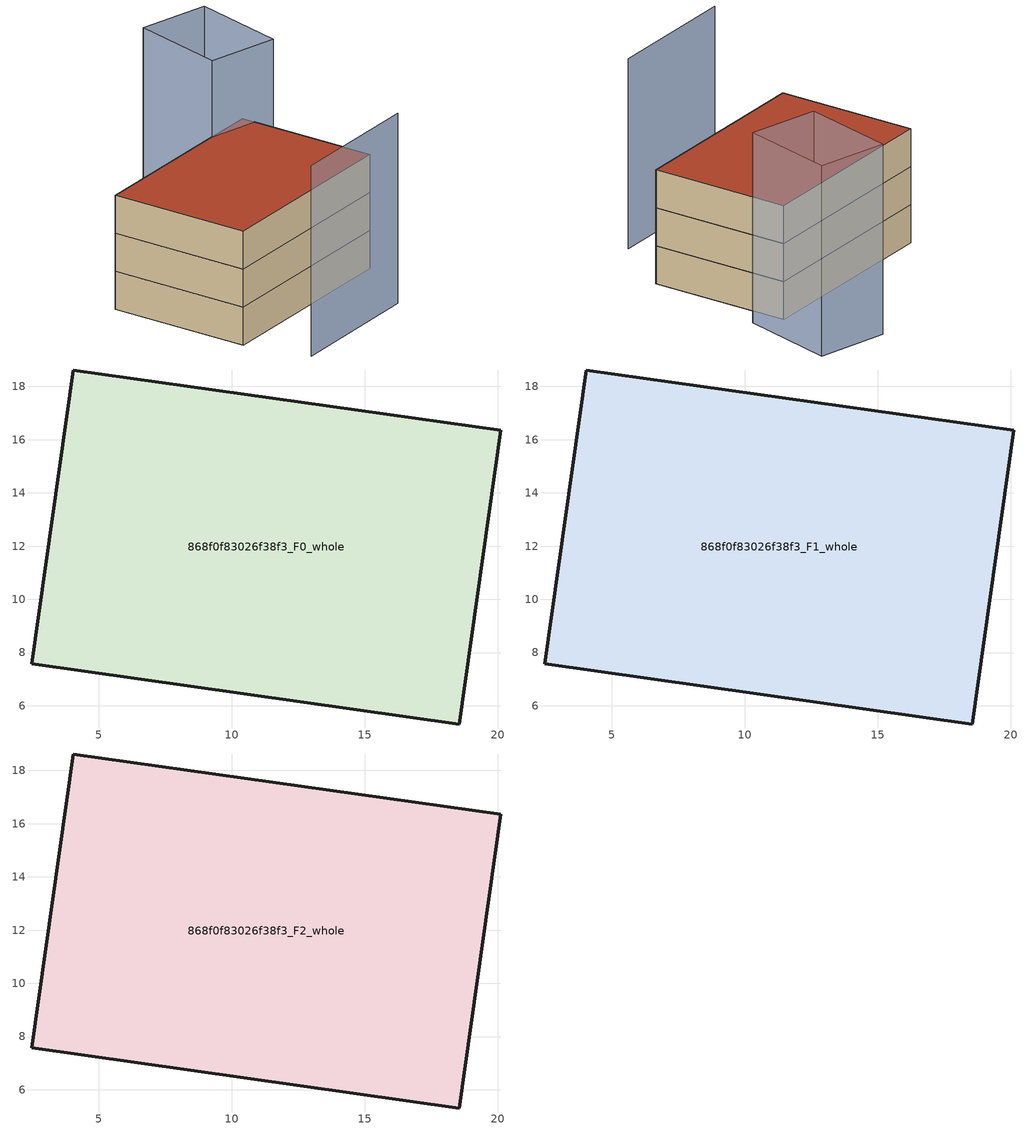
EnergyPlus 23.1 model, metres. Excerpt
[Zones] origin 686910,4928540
868f0f83026f38f3_F0_whole
 floor ground (EU_floor_Construction): 18.56,5.32 20.11,16.35 4.04,18.62 2.47,7.58 z0
 wall outside (EU_wall_Construction): 2.47,7.58 4.04,18.62 20.11,16.35 18.56,5.32 2.47,7.58 z0:3
868f0f83026f38f3_F1_whole
 floor to 868f0f83026f38f3_F0_whole (EU_floor_Construction): 18.55,5.32 20.11,16.35 4.03,18.62 2.47,7.58 z3
 wall outside (EU_wall_Construction): 2.47,7.58 4.04,18.62 20.11,16.35 18.56,5.32 2.47,7.58 z3:6
868f0f83026f38f3_F2_whole
 floor to 868f0f83026f38f3_F1_whole (EU_floor_Construction): 18.55,5.32 20.11,16.35 4.03,18.62 2.47,7.58 z6
 wall outside (EU_wall_Construction): 2.47,7.58 4.04,18.62 20.11,16.35 18.56,5.32 2.47,7.58 z6:9
 roof outside (EU_roof_Construction): 20.11,16.35 18.56,5.32 2.47,7.58 4.04,18.62 z9
shading: 2.96,2.36 13.96,0.83 / 21.62,14.59 16.29,16.85 / 16.29,16.85 19.26,23.86 / 19.26,23.86 24.59,21.59 / 24.59,21.59 21.62,14.59 z0:15
[Building]
EU S2 Campaign: North Axis=0; Terrain=City; Solar Distribution=FullExterior
[Site:Location]
Bologna: Latitude=44.5; Longitude=11.25; Time Zone=1; Elevation=37
[SizingPeriod:WeatherFileDays]
AnnualSizingPeriod: Begin Month=1; Begin Day of Month=1; End Month=12; End Day of Month=31; Day of Week for Start Day=Monday; Use Weather File Daylight Saving Period=No; Use Weather File Rain and Snow Indicators=No
[MATERIAL]
EU_InternalMass_Material: Roughness=MediumRough; Thickness=0.1; Conductivity=1; Density=1800; Specific Heat=900; Thermal Absorptance=0.9; Solar Absorptance=0.7; Visible Absorptance=0.7
[MATERIAL:NOMASS] Roughness=MediumRough; Thermal Absorptance=0.9; Solar Absorptance=0.7; Visible Absorptance=0.7
Name | Thermal Resistance
EU_wall_NoMass | 0.937881
EU_roof_NoMass | 0.548572
EU_floor_NoMass | 0.71348
[CONSTRUCTION]
EU_wall_Construction: EU_wall_NoMass
EU_roof_Construction: EU_roof_NoMass
EU_floor_Construction: EU_floor_NoMass
EU_InternalMass_Construction: EU_InternalMass_Material
[ZONE] Type=1; Multiplier=1; Ceiling Height=autocalculate; Floor Area=autocalculate; Part of Total Floor Area=Yes
Name | Volume
868f0f83026f38f3_F0_whole | 542.961
868f0f83026f38f3_F1_whole; 868f0f83026f38f3_F2_whole | 542.962
[INTERNALMASS] Construction=EU_InternalMass_Construction; Surface Area=180.987
Name | Zone or ZoneList
868f0f83026f38f3_F0_whole_EU_InternalMass | 868f0f83026f38f3_F0_whole
868f0f83026f38f3_F1_whole_EU_InternalMass | 868f0f83026f38f3_F1_whole
868f0f83026f38f3_F2_whole_EU_InternalMass | 868f0f83026f38f3_F2_whole
[OTHEREQUIPMENT] Fuel Type=Electricity; Design Level Calculation Method=Watts/Area; Power per Zone Floor Area=1; Fraction Latent=0; Fraction Radiant=0; Fraction Lost=0; Carbon Dioxide Generation Rate=0; EndUse Subcategory=EU_Step8_InternalGains
Name | Zone or ZoneList or Space or SpaceList | Schedule
EU_Step8_InternalGain_868f0f83026f38f3_F0_whole_f000 | 868f0f83026f38f3_F0_whole | EU_Step8_GainSchedule_868f0f83026f38f3_F0_whole_f000
EU_Step8_InternalGain_868f0f83026f38f3_F1_whole_f000 | 868f0f83026f38f3_F1_whole | EU_Step8_GainSchedule_868f0f83026f38f3_F1_whole_f000
EU_Step8_InternalGain_868f0f83026f38f3_F2_whole_f000 | 868f0f83026f38f3_F2_whole | EU_Step8_GainSchedule_868f0f83026f38f3_F2_whole_f000
[ZONEVENTILATION:DESIGNFLOWRATE] Schedule=EU_AlwaysOn; Design Flow Rate Calculation Method=AirChanges/Hour; Air Changes per Hour=0.687892; Ventilation Type=Natural; Fan Pressure Rise=0; Fan Total Efficiency=1; Constant Term Coefficient=1; Temperature Term Coefficient=0; Velocity Term Coefficient=0; Velocity Squared Term Coefficient=0; Minimum Indoor Temperature=-100; Maximum Indoor Temperature=100; Delta Temperature=-100; Minimum Outdoor Temperature=-100; Maximum Outdoor Temperature=100; Maximum Wind Speed=40
Name | Zone or ZoneList or Space or SpaceList
EU_ConstantAir_868f0f83026f38f3_F0_whole | 868f0f83026f38f3_F0_whole
EU_ConstantAir_868f0f83026f38f3_F1_whole | 868f0f83026f38f3_F1_whole
EU_ConstantAir_868f0f83026f38f3_F2_whole | 868f0f83026f38f3_F2_whole
[HVACTEMPLATE:THERMOSTAT] Constant Heating Setpoint=20; Constant Cooling Setpoint=50
EU_HeatOnly_868f0f83026f38f3_F0_whole; EU_HeatOnly_868f0f83026f38f3_F1_whole; EU_HeatOnly_868f0f83026f38f3_F2_whole
[HVACTEMPLATE:ZONE:IDEALLOADSAIRSYSTEM] System Availability Schedule=EU_AlwaysOn; Maximum Heating Supply Air Temperature=50; Minimum Cooling Supply Air Temperature=13; Maximum Heating Supply Air Humidity Ratio=0.0156; Minimum Cooling Supply Air Humidity Ratio=0.0077; Heating Limit=NoLimit; Cooling Limit=NoLimit; Heating Availability Schedule=EU_AlwaysOn; Cooling Availability Schedule=EU_CoolingOff; Dehumidification Control Type=ConstantSensibleHeatRatio; Cooling Sensible Heat Ratio=0.7; Dehumidification Setpoint=60; Humidification Control Type=None; Humidification Setpoint=30; Outdoor Air Method=None; Outdoor Air Flow Rate per Person=0.00944; Outdoor Air Flow Rate per Zone Floor Area=0; Outdoor Air Flow Rate per Zone=0; Demand Controlled Ventilation Type=None; Outdoor Air Economizer Type=NoEconomizer; Heat Recovery Type=None; Sensible Heat Recovery Effectiveness=0.7; Latent Heat Recovery Effectiveness=0.65
Name | Template Thermostat
868f0f83026f38f3_F0_whole | EU_HeatOnly_868f0f83026f38f3_F0_whole
868f0f83026f38f3_F1_whole | EU_HeatOnly_868f0f83026f38f3_F1_whole
868f0f83026f38f3_F2_whole | EU_HeatOnly_868f0f83026f38f3_F2_whole
[SIZING:ZONE] Zone Cooling Design Supply Air Temperature Input Method=SupplyAirTemperature; Zone Cooling Design Supply Air Temperature=13; Zone Heating Design Supply Air Temperature Input Method=SupplyAirTemperature; Zone Heating Design Supply Air Temperature=50; Zone Cooling Design Supply Air Humidity Ratio=0.008; Zone Heating Design Supply Air Humidity Ratio=0.008; Cooling Design Air Flow Method=DesignDay; Cooling Design Air Flow Rate=0; Cooling Minimum Air Flow per Zone Floor Area=0.000762; Cooling Minimum Air Flow=0; Cooling Minimum Air Flow Fraction=0.2; Heating Design Air Flow Method=DesignDay; Heating Design Air Flow Rate=0; Heating Maximum Air Flow per Zone Floor Area=0.002032; Heating Maximum Air Flow=0.141576; Heating Maximum Air Flow Fraction=0.3; Account for Dedicated Outdoor Air System=No; Dedicated Outdoor Air System Control Strategy=NeutralSupplyAir; Dedicated Outdoor Air Low Setpoint Temperature for Design=autosize; Dedicated Outdoor Air High Setpoint Temperature for Design=autosize; Zone Load Sizing Method=Sensible Load Only No Latent Load; Zone Latent Cooling Design Supply Air Humidity Ratio Input Method=HumidityRatioDifference; Zone Cooling Design Supply Air Humidity Ratio Difference=0.005; Zone Latent Heating Design Supply Air Humidity Ratio Input Method=HumidityRatioDifference; Zone Humidification Design Supply Air Humidity Ratio Difference=0.005
868f0f83026f38f3_F0_whole; 868f0f83026f38f3_F1_whole; 868f0f83026f38f3_F2_whole
[SCHEDULE:CONSTANT]
Name | Hourly Value
EU_AlwaysOn | 1
EU_CoolingOff | 0
[SCHEDULE:FILE] Column Number=1; Rows to Skip at Top=0; Number of Hours of Data=8760; Column Separator=Comma; Interpolate to Timestep=No; Minutes per Item=60; Adjust Schedule for Daylight Savings=Yes
Name | File
EU_Step8_GainSchedule_868f0f83026f38f3_F0_whole_f000 | ../../schedules/868f0f83026f38f3/868f0f83026f38f3_F0_whole_f000_gain.csv
EU_Step8_GainSchedule_868f0f83026f38f3_F1_whole_f000 | ../../schedules/868f0f83026f38f3/868f0f83026f38f3_F1_whole_f000_gain.csv
EU_Step8_GainSchedule_868f0f83026f38f3_F2_whole_f000 | ../../schedules/868f0f83026f38f3/868f0f83026f38f3_F2_whole_f000_gain.csv
